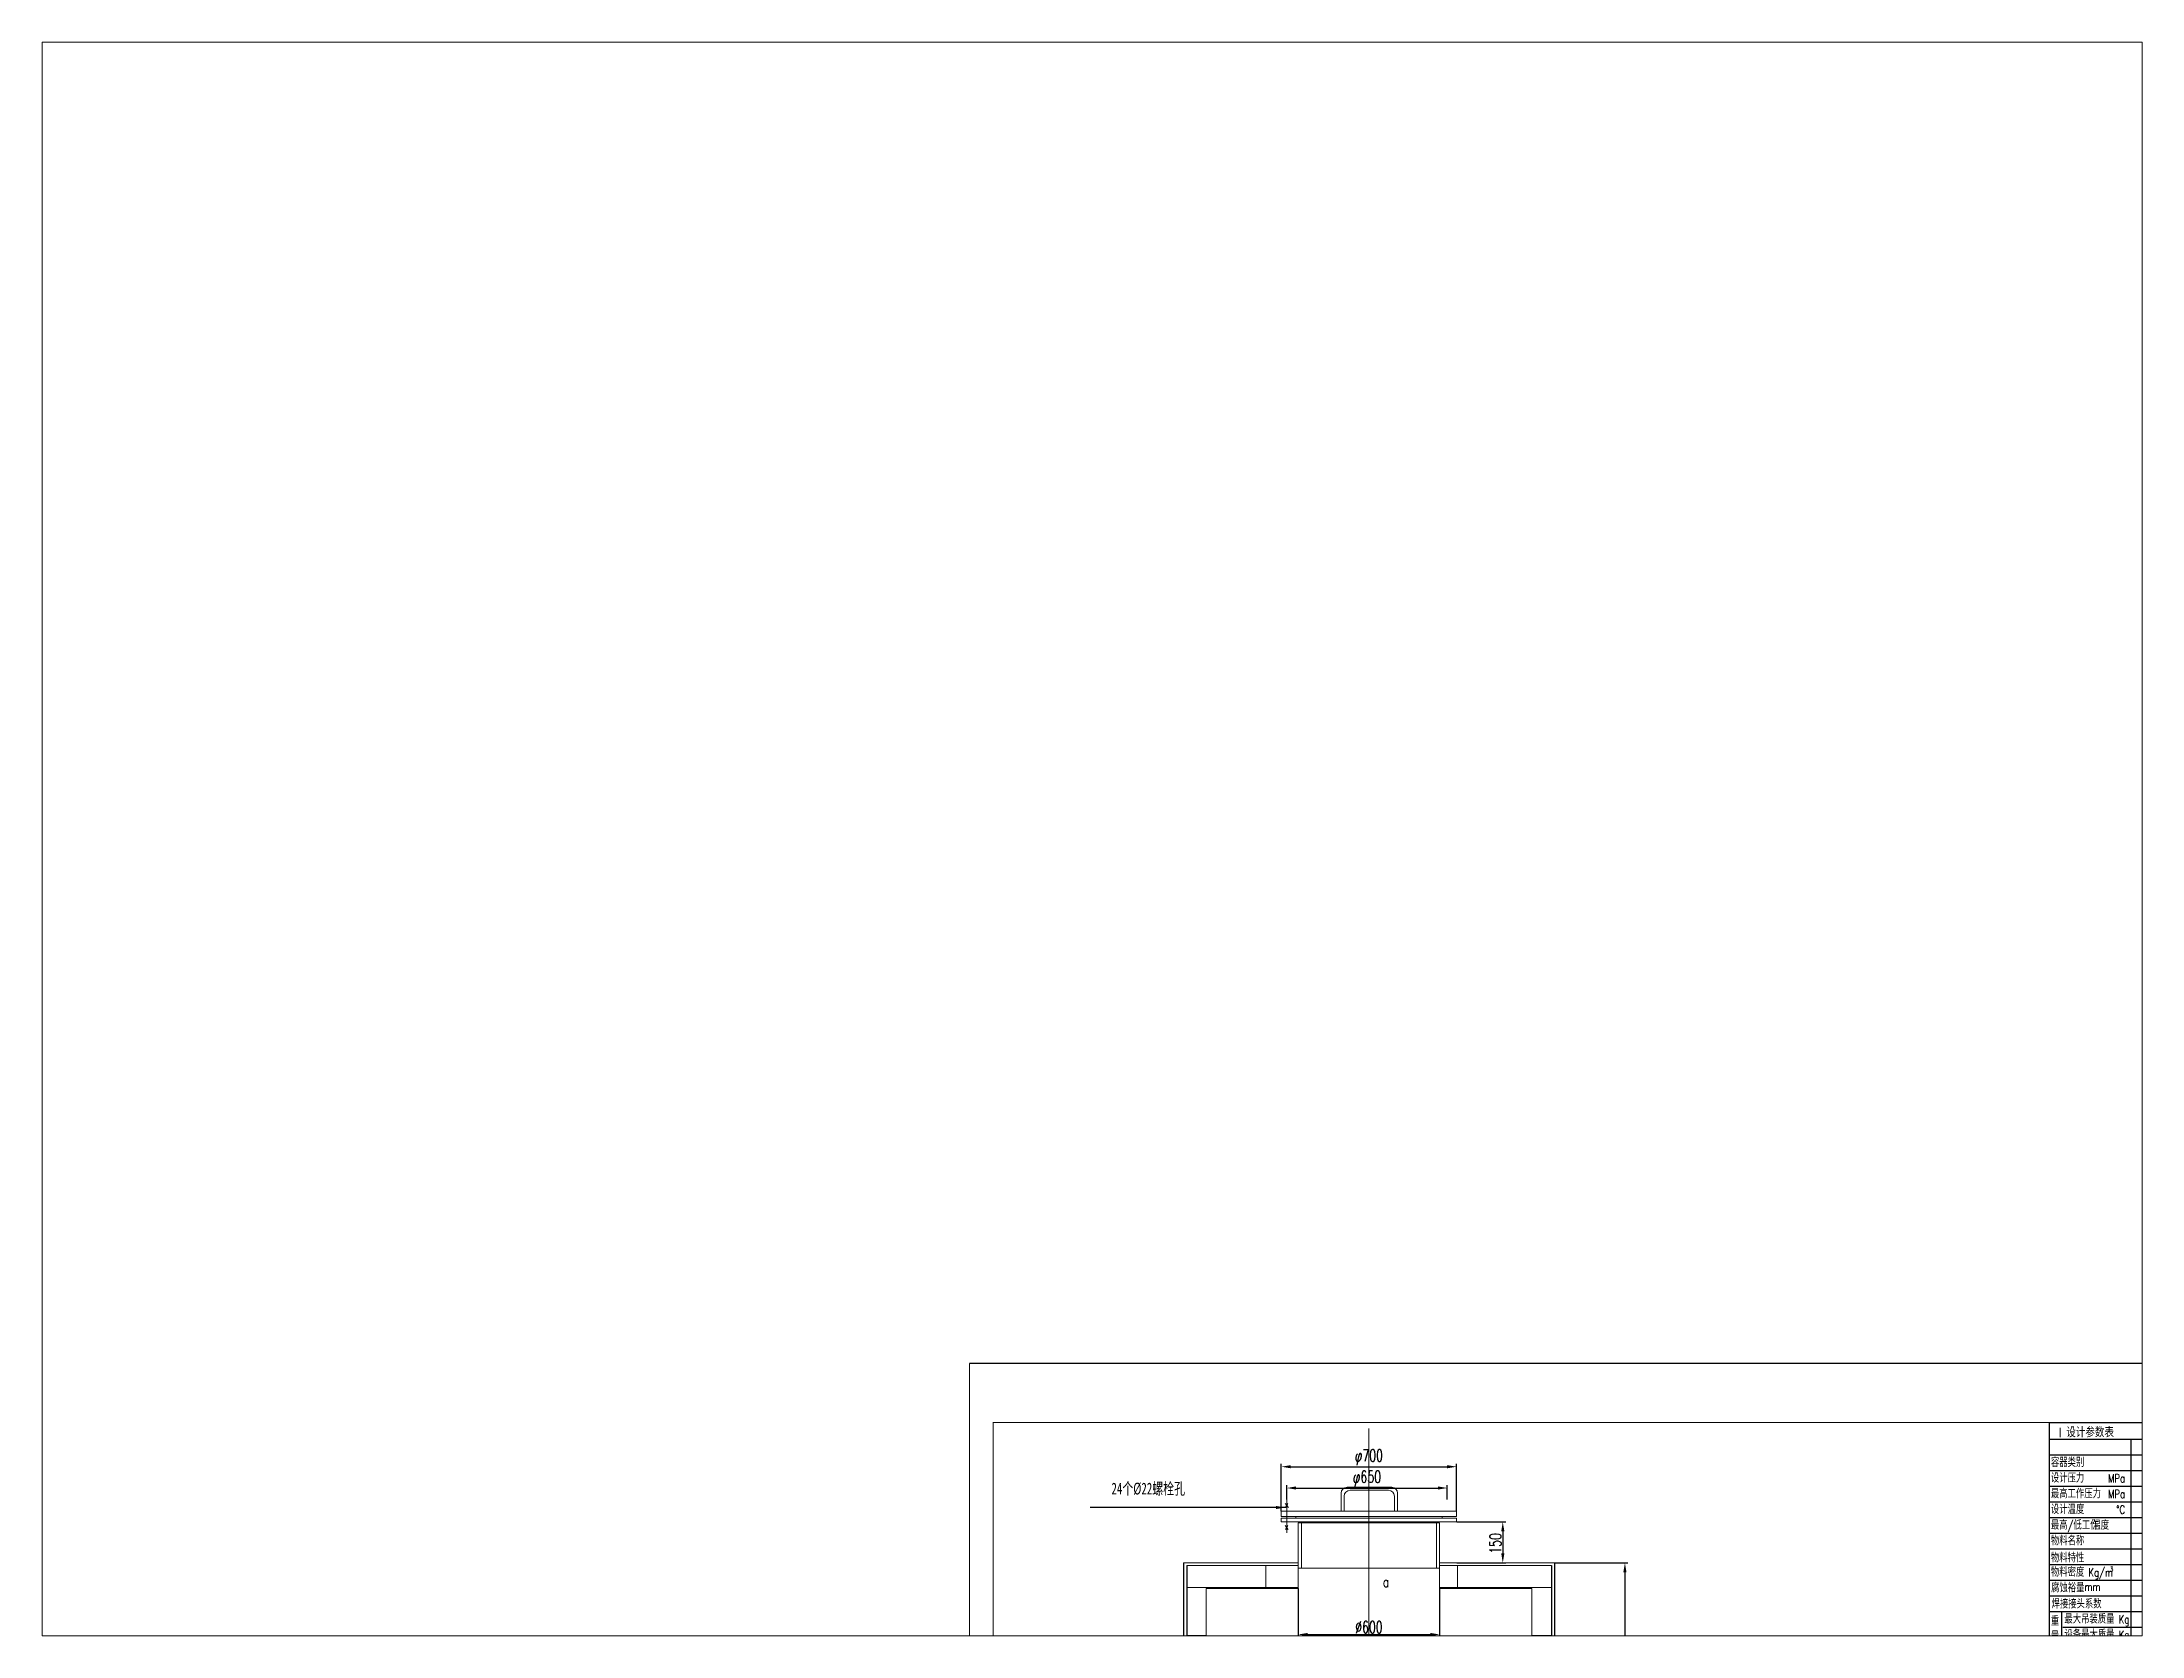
# Paper-space layout '布局1' of a CAD drawing. Header units: millimetres. Extents: x 26 to 231, y 20 to 176.
# The model-space entities are those that its viewports show. They can reach past a viewport. Long polylines and large blocks are cut down to what shows.
import ezdxf
from ezdxf.enums import TextEntityAlignment as Align

# ---------------------------------------------------------------- set-up
doc = ezdxf.new("R2010")
doc.units = ezdxf.units.MM
doc.header["$LTSCALE"] = 15
for name, pattern in [('ACAD_ISO04W100', [30, 24, -3, 0, -3]), ('ACAD_ISO12W100', [21, 12, -3, 0, -3, 0, -3]), ('DASHDOTX2', [2, 1, -0.5, 0, -0.5])]:
    doc.linetypes.add(name, pattern=pattern)
for name, color, linetype in [('1', 2, 'Continuous'), ('2', 1, 'Continuous'), ('cdr.dwg4', 3, 'ACAD_ISO12W100'), ('HGJY', 7, 'Continuous'), ('K1', 4, 'Continuous')]:
    doc.layers.add(name, color=color, linetype=linetype)
doc.layers.add('粗实线', color=7, linetype='Continuous', lineweight=13)
doc.layers.add('细点画线', color=1, linetype='ACAD_ISO04W100', lineweight=25)
doc.styles.add('F10000', font='', dxfattribs={"width": 0.68, "height": 50})
doc.styles.add('hz', font='romans.shx', dxfattribs={"width": 0.68, "height": 50, "bigfont": 'hz.shx'})
doc.styles.add('HZFS', font='simplex.shx', dxfattribs={"width": 0.75, "bigfont": 'hzfs.shx'})
doc.styles.get("Standard").update_dxf_attribs({"font": 'txt.shx', "width": 0.68, "height": 50, "bigfont": 'gbcbig.shx'})
doc.styles.get('F10000').set_extended_font_data('SimSun')
doc.dimstyles.new('筒轴直径标注', dxfattribs={"dimtxt": 50, "dimasz": 40, "dimexe": 12.5, "dimexo": 0.625, "dimgap": 6.25, "dimtad": 1, "dimtxsty": 'hz', "dimcen": 15, "dimadec": 0, "dimazin": 0, "dimtm": 1e-09, "dimtfac": 1, "dimtmove": 0, "dimatfit": 3, "dimfxl": 1, "dimarcsym": 0})

# ---------------------------------------------------------------- blocks, each defined once
blk = doc.blocks.new('*D59')
at = {"layer": 'Defpoints', "color": 0}
for p in [(7343.2, 3227.7), (7343.2, 3053.7), (7539.2, 3053.7)]:
    blk.add_point(p, dxfattribs=at)
at = {"layer": '粗实线', "color": 0, "lineweight": -2}
for p, q in [((7343.8, 3227.7), (7551.7, 3227.7)), ((7539.2, 3187.7), (7539.2, 3093.7)), ((7343.8, 3053.7), (7551.7, 3053.7))]:
    blk.add_line(p, q, dxfattribs=at)
at = {"layer": '粗实线', "color": 0}
for points in [[(7532.6, 3187.7), (7545.9, 3187.7), (7539.2, 3227.7)], [(7532.6, 3093.7), (7545.9, 3093.7), (7539.2, 3053.7)]]:
    blk.add_solid(points, dxfattribs=at)
at = {"layer": '粗实线', "color": 0, "insert": (7508, 3136.2), "char_height": 50, "attachment_point": 5, "rotation": 90, "style": 'hz'}
blk.add_mtext('150', dxfattribs=at)
blk = doc.blocks.new('*D61')
at = {"layer": 'Defpoints', "color": 0}
for p in [(7758.7, 3053.7), (7758.7, 1377.3), (8057.5, 1377.3)]:
    blk.add_point(p, dxfattribs=at)
at = {"layer": '粗实线', "color": 0, "lineweight": -2}
for p, q in [((7759.3, 3053.7), (8070, 3053.7)), ((8057.5, 3013.7), (8057.5, 1417.3)), ((7759.3, 1377.3), (8070, 1377.3))]:
    blk.add_line(p, q, dxfattribs=at)
at = {"layer": '粗实线', "color": 0}
for points in [[(8050.8, 3013.7), (8064.2, 3013.7), (8057.5, 3053.7)], [(8050.8, 1417.3), (8064.2, 1417.3), (8057.5, 1377.3)]]:
    blk.add_solid(points, dxfattribs=at)
at = {"layer": '粗实线', "color": 0, "insert": (8026.3, 2215.5), "char_height": 50, "attachment_point": 5, "rotation": 90, "style": 'hz'}
blk.add_mtext('1665', dxfattribs=at)
blk = doc.blocks.new('*D62')
at = {"layer": 'Defpoints', "color": 0}
for p in [(7343.1, 3461.5), (6599.2, 3272.7), (7343.1, 3272.7)]:
    blk.add_point(p, dxfattribs=at)
at = {"layer": '粗实线', "color": 0, "lineweight": -2}
for p, q in [((6599.2, 3273.3), (6599.2, 3474)), ((6639.2, 3461.5), (7303.1, 3461.5)), ((7343.1, 3273.3), (7343.1, 3474))]:
    blk.add_line(p, q, dxfattribs=at)
at = {"layer": '粗实线', "color": 0}
for points in [[(6639.2, 3468.1), (6639.2, 3454.8), (6599.2, 3461.5)], [(7303.1, 3468.1), (7303.1, 3454.8), (7343.1, 3461.5)]]:
    blk.add_solid(points, dxfattribs=at)
at = {"layer": '粗实线', "color": 0, "insert": (6971.2, 3501), "char_height": 50, "attachment_point": 5, "style": 'hz'}
blk.add_mtext('φ700', dxfattribs=at)
blk = doc.blocks.new('*D63')
at = {"layer": 'Defpoints', "color": 0}
for p in [(6622.2, 3321.3), (7303.9, 3371.1), (7303.9, 3321.3)]:
    blk.add_point(p, dxfattribs=at)
at = {"layer": '粗实线', "color": 0, "lineweight": -2}
for p, q in [((6622.2, 3322), (6622.2, 3383.6)), ((7303.9, 3322), (7303.9, 3383.6))]:
    blk.add_line(p, q, dxfattribs=at)
at = {"layer": '粗实线', "color": 4, "lineweight": -2}
blk.add_line((6662.2, 3371.1), (7263.9, 3371.1), dxfattribs=at)
at = {"layer": '粗实线', "color": 4}
for points in [[(6662.2, 3377.8), (6662.2, 3364.5), (6622.2, 3371.1)], [(7263.9, 3377.8), (7263.9, 3364.5), (7303.9, 3371.1)]]:
    blk.add_solid(points, dxfattribs=at)
at = {"layer": '粗实线', "color": 0, "insert": (6963.1, 3410.7), "char_height": 50, "attachment_point": 5, "style": 'hz'}
blk.add_mtext('φ650', dxfattribs=at)
blk = doc.blocks.new('*D64')
at = {"layer": 'Defpoints', "color": 0}
for p in [(6671.3, 2945), (7271.3, 2945), (7271.3, 2749.7)]:
    blk.add_point(p, dxfattribs=at)
at = {"layer": '粗实线', "color": 0, "lineweight": -2}
for p, q in [((6671.3, 2944.3), (6671.3, 2737.2)), ((7271.3, 2944.3), (7271.3, 2737.2)), ((6711.3, 2749.7), (7231.3, 2749.7))]:
    blk.add_line(p, q, dxfattribs=at)
at = {"layer": '粗实线', "color": 0}
for points in [[(6711.3, 2756.4), (6711.3, 2743), (6671.3, 2749.7)], [(7231.3, 2756.4), (7231.3, 2743), (7271.3, 2749.7)]]:
    blk.add_solid(points, dxfattribs=at)
at = {"layer": '粗实线', "color": 0, "insert": (6971.3, 2780.9), "char_height": 50, "attachment_point": 5, "style": 'hz'}
blk.add_mtext('%%c600', dxfattribs=at)

msp = doc.modelspace()

# ---------------------------------------------------------------- hatches: boundary and pattern name
at = {"layer": '粗实线'}
h = msp.add_hatch(dxfattribs=at)
h.set_pattern_fill('AR-B816', color=256, style=0)
h.set_pattern_definition([(0, (3688.97, -302.41), (0, 203.2), []), (90, (3688.97, -302.41), (-203.2, 203.2), [203.2, -203.2])])
h.paths.add_polyline_path([(6280.91645, 2944.9732), (6671.30796, 2944.9732), (6671.30796, 3043.05904), (6198.36508, 3043.10264), (6197.14808, 1411.54018, -0.3002775184), (6256.27286, 1377.3282), (6280.91645, 1377.3282)])
h.paths.add_polyline_path([(7746.30796, 3043.01769), (7271.30796, 3043.05904), (7271.30796, 2944.9732), (7661.9005, 2944.9732), (7661.9005, 1377.3282), (7746.30796, 1377.3282)])

# ---------------------------------------------------------------- linework, layer by layer
for p, q in [((11548.95494, 3899.35928), (5276.11661, 3899.35928)), ((9858.95494, 3445.44314), (11358.95494, 3445.44314)), ((9910.92677, 2846.94314), (9910.92677, 2713.94314))]:
    msp.add_line(p, q)
at = {"color": 1}
for p, q in [((6184.37942, 3053.72503), (6183.90796, 285.23949)), ((6198.36508, 3043.10264), (6196.30796, 285.23949)), ((7746.30796, 3043.01769), (7746.30796, 285.23949)), ((7758.70796, 3052.76004), (7758.70796, 1245.8882))]:
    msp.add_line(p, q, dxfattribs=at)
at = {"layer": '1', "color": 7}
for p, q in [((9858.95494, 3578.44314), (11358.95494, 3578.44314)), ((10204.54357, 3578.44314), (10204.54357, 2647.44314)), ((9858.95494, 3511.94314), (11358.95494, 3511.94314)), ((9858.95494, 3511.94314), (11283.95494, 3511.94314)), ((9858.95494, 3378.94314), (11358.95494, 3378.94314)), ((9858.95494, 3312.44314), (10637.95494, 3312.44314)), ((9858.95494, 3245.94314), (10637.95494, 3245.94314)), ((9858.95494, 3245.94314), (10637.95494, 3245.94314)), ((9858.95494, 3179.44314), (10637.95494, 3179.44314)), ((9858.95494, 3112.94314), (10637.95494, 3112.94314)), ((9858.95494, 3046.44314), (10637.95494, 3046.44314)), ((9858.95494, 2979.94314), (10637.95494, 2979.94314)), ((9858.95494, 2913.44314), (10637.95494, 2913.44314)), ((9858.95494, 2913.44314), (10637.95494, 2913.44314)), ((9858.95494, 2913.44314), (10637.95494, 2913.44314)), ((9858.95494, 2846.94314), (10637.95494, 2846.94314)), ((9858.95494, 2846.94314), (10637.95494, 2846.94314)), ((9915.81128, 2780.44314), (10637.95494, 2780.44314)), ((9858.95494, 2713.94314), (11358.95494, 2713.94314))]:
    msp.add_line(p, q, dxfattribs=at)
at = {"layer": '2'}
for p, q in [((9858.95494, 975.88999), (9858.95494, 3649.35928)), ((9858.95494, 3649.35928), (11358.95494, 3649.35928))]:
    msp.add_line(p, q, dxfattribs=at)
at = {"layer": 'K1', "const_width": 4}
msp.add_lwpolyline([(11448.95494, -3719.3268), (11448.95494, 3649.35928), (5376.11661, 3649.35928), (5376.11661, -3719.3268)], close=True, dxfattribs=at)
at = {"layer": '粗实线'}
for p, q in [((5276.11661, 3899.35928), (5276.11661, -3819.3268)), ((6615.26974, 3305.92878), (6629.22807, 3288.348)), ((6627.49649, 3305.77632), (6617.00132, 3288.50046)), ((6622.24891, 3321.34117), (6622.24891, 3181.36748)), ((6853.54863, 3272.71113), (6853.54863, 3349.26936)), ((6866.25583, 3272.71113), (6866.25583, 3336.5698)), ((6878.54863, 3374.26936), (7068.03038, 3374.26936)), ((6891.25583, 3361.5698), (7054.34577, 3361.5698)), ((7079.34577, 3336.5698), (7079.34577, 3272.71113)), ((7093.03038, 3349.26936), (7093.03038, 3272.71113)), ((6615.0906, 3212.70111), (6629.04894, 3195.12033)), ((6627.31735, 3212.54865), (6616.82219, 3195.27279)), ((6671.30796, 2944.9732), (6671.30796, 3223.2347)), ((6671.30796, 3223.2347), (7271.30796, 3223.2347)), ((6685.76259, 3030.74679), (6685.76259, 3223.2347)), ((7257.57393, 3030.74679), (7257.57393, 3223.2347)), ((7271.30796, 3223.2347), (7271.30796, 2944.9732)), ((6184.37942, 3053.72503), (6671.30796, 3053.72503)), ((6671.30796, 3043.05904), (6198.36508, 3043.10264)), ((6671.30796, 3030.74679), (6685.76259, 3030.74679)), ((6685.76259, 3030.74679), (7257.57393, 3030.74679)), ((7257.57393, 3030.74679), (7271.30796, 3030.74679)), ((7271.30796, 3053.72503), (7758.70796, 3053.72503)), ((7746.30796, 3043.01769), (7271.30796, 3043.05904)), ((6280.91645, 1377.3282), (6280.91645, 2944.9732)), ((6280.91645, 2944.9732), (6671.30796, 2944.9732)), ((7271.30796, 2944.9732), (7661.9005, 2944.9732)), ((7661.9005, 2944.9732), (7661.9005, 1377.3282))]:
    msp.add_line(p, q, dxfattribs=at)
for points in [[(6598.26577, 3243.10411), (7343.18037, 3243.10411), (7343.18037, 3227.65899), (6598.26577, 3227.65899)], [(6599.23339, 3250.61656), (7343.11456, 3250.61656), (7343.11456, 3272.71113), (6599.23339, 3272.71113)], [(6661.46599, 3249.71924), (7281.38228, 3249.71924), (7281.38228, 3243.10411), (6661.46599, 3243.10411)]]:
    msp.add_lwpolyline(points, close=True, dxfattribs=at)
for centre, start, end in [((6878.54863, 3349.26936), 90, 180), ((6891.25583, 3336.5698), 90, 180), ((7054.34577, 3336.5698), 0, 90), ((7068.03038, 3349.26936), 0, 90)]:
    msp.add_arc(centre, 25, start, end, dxfattribs=at)
at = {"layer": '细点画线', "linetype": 'DASHDOTX2', "lineweight": 9}
msp.add_line((6971.30796, 3622.95335), (6971.30796, 5.09724), dxfattribs=at)

# ---------------------------------------------------------------- texts
at = {"style": 'HZFS', "width": 0.75}
for s, height, p in [(' I 设计参数表', 40, (9878.95494, 3606.60928)), ('容器类别', 35, (9865.14436, 3478.69314)), ('壳程', 35, (10288.81134, 3543.44314)), ('设计压力', 35, (9865.14436, 3412.19314)), ('设计温度', 35, (9865.14436, 3279.19314)), ('最高工作压力', 35, (9865.14436, 3345.69314)), ('最高/低工作', 35, (9865.14436, 3212.69314)), ('温度', 35, (10041.3126, 3212.40671)), ('物料名称', 35, (9865.14436, 3146.19314)), ('水、水蒸汽', 35, (10252.20567, 3144.44314)), ('物料特性', 35, (9865.14436, 3073.658)), ('物料密度 Kg/m', 35, (9865.14436, 3013.19314)), ('腐蚀裕量', 35, (9866.13725, 2946.69314)), ('焊接接头系数', 35, (9867.75873, 2878.10821)), ('0.85', 35, (10279.8511, 2878.65058)), ('设备最大质量 Kg', 35, (9922.57469, 2748.45852)), ('最大吊装质量 Kg', 35, (9922.57469, 2814.09706)), ('主要受压元件材料', 35, (9865.14436, 2678.60821))]:
    msp.add_text(s, height=height, dxfattribs=at).set_placement(p, align=Align.MIDDLE_LEFT)
for s, p in [('MPa', (10180.0198, 3412.19314)), ('MPa', (10180.0198, 3345.69314)), ('%%DC', (10180.0198, 3279.19314)), ('mm', (10075.44389, 2952.21532))]:
    msp.add_text(s, height=35, dxfattribs=at).set_placement(p, align=Align.MIDDLE_RIGHT)
for s, p in [('0.6', (10292.31658, 3390.72314)), ('0.5', (10291.56117, 3323.52314)), ('180', (10286.66153, 3255.95983)), ('165', (10286.66153, 3191.46298))]:
    msp.add_text(s, height=35, dxfattribs=at).set_placement(p)
at = {"width": 0.75}
msp.add_text('3', height=20, dxfattribs=at).set_placement((10115.36204, 3016.52153))
at = {"style": 'HZFS', "width": 0.75}
for s, p in [('量', (9882.57044, 2745.72017)), ('重', (9882.57044, 2810.23409))]:
    msp.add_text(s, height=35, dxfattribs=at).set_placement(p, align=Align.MIDDLE)
at = {"layer": 'cdr.dwg4', "insert": (4657.09954, 6731.5393), "char_height": 100, "width": 130.9523074, "attachment_point": 1, "style": 'F10000'}
msp.add_mtext('\\pt100;', dxfattribs=at)
at = {"layer": 'HGJY', "style": 'HZFS', "width": 0.75}
msp.add_text('a', height=43.4, dxfattribs=at).set_placement((7044.01219, 2972.83586), align=Align.MIDDLE)
at = {"layer": '粗实线', "insert": (5878.53546, 3393.85396), "char_height": 50, "width": 508.7465101, "attachment_point": 1, "style": 'F10000'}
msp.add_mtext('24个%%C22螺栓孔', dxfattribs=at)

# ---------------------------------------------------------------- dimensions: what is measured, and where the dimension line sits
at = {"layer": '粗实线'}
for base, p1, p2, text, override, picture, middle in [((7343.11456, 3461.45369), (6599.23339, 3272.71113), (7343.11456, 3272.71113), 'φ700', {"dimpost": '%%c<>'}, '*D62', (6971.17397, 3501.03702)), ((7303.91433, 3371.11771), (6622.24891, 3321.34117), (7303.91433, 3321.34117), 'φ650', {"dimpost": '%%c<>', "dimclrd": 4}, '*D63', (6963.08162, 3410.70105))]:
    dim = msp.add_linear_dim(base=base, p1=p1, p2=p2, text=text, dimstyle='筒轴直径标注', override=override, dxfattribs=at)
    dim.commit()
    dim.dimension.update_dxf_attribs({"geometry": picture, "text_midpoint": middle})
dim = msp.add_linear_dim(base=(7539.22957, 3053.72503), p1=(7343.18037, 3227.65899), p2=(7343.18037, 3053.72503), angle=90, text='150', dimstyle='筒轴直径标注', override={"dimpost": '%%c<>'}, dxfattribs=at)
dim.commit()
dim.dimension.update_dxf_attribs({"geometry": '*D59', "text_midpoint": (7539.22957, 3136.24802), "dimtype": 160})
dim = msp.add_linear_dim(base=(8057.50714, 1377.3282), p1=(7758.70796, 3053.72503), p2=(7758.70796, 1377.3282), angle=90, text='1665', dimstyle='筒轴直径标注', override={"dimpost": '%%c<>'}, dxfattribs=at)
dim.commit()
dim.dimension.update_dxf_attribs({"geometry": '*D61', "text_midpoint": (8026.25714, 2215.52661)})
dim = msp.add_linear_dim(base=(7271.30796, 2749.69553), p1=(6671.30796, 2944.9732), p2=(7271.30796, 2944.9732), dimstyle='筒轴直径标注', override={"dimpost": '%%c<>'}, dxfattribs=at)
dim.commit()
dim.dimension.update_dxf_attribs({"geometry": '*D64', "text_midpoint": (6971.30796, 2780.94553)})

# ---------------------------------------------------------------- leaders
msp.add_leader([(6617.00132, 3288.50046), (6090.10612, 3288.50046), (5788.18647, 3288.50046)], dimstyle='筒轴直径标注', override={"dimgap": 6.25, "dimtad": 0}, dxfattribs=at)

psp = doc.layouts.new('布局1')

# ---------------------------------------------------------------- viewports
at = {"layer": '0'}
psp.add_viewport(center=(128.5, 97.5), size=(205.6, 156), view_center_point=(5796.02296, 6124.33989), view_height=6761.7613654, dxfattribs=at)

doc.saveas('drawing.dxf')
